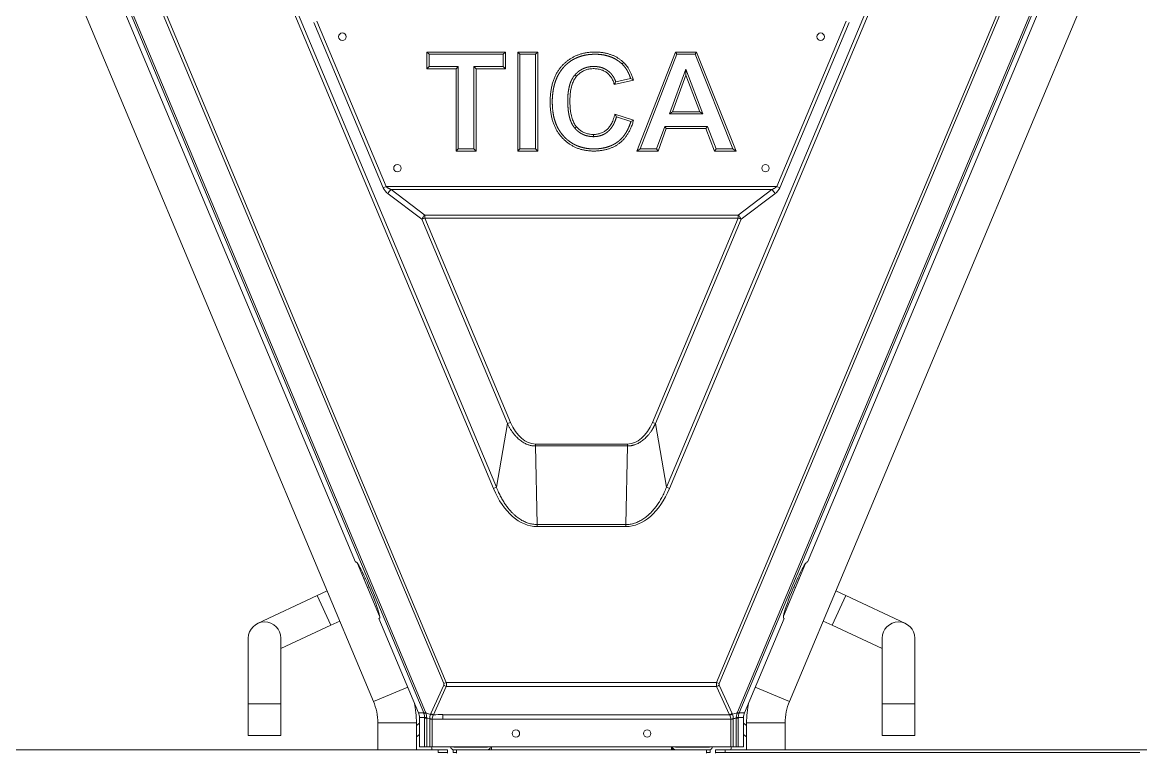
# Model space of a CAD drawing. Header units: millimetres. Extents: x 113490 to 142599, y -20467 to 115.
# Drawn here: x 129510 to 130703, y -7305 to -6527 of the extents above; entities that cross this region are included whole.
import ezdxf

# ---------------------------------------------------------------- set-up
doc = ezdxf.new("R2010")
doc.units = ezdxf.units.MM
doc.layers.add('DV1_0', color=7, linetype='Continuous')

msp = doc.modelspace()

# ---------------------------------------------------------------- linework, layer by layer
at = {"layer": 'DV1_0', "color": 7, "linetype": 'Continuous', "lineweight": 20}
for p, q in [((129512.3, -6242.4), (129939.9, -7262.2)), ((129512.3, -6247.5), (129938, -7262.9)), ((129550.2, -6248.2), (129962.1, -7230.7)), ((130250.4, -7230.7), (130662.4, -6248.2)), ((130272.6, -7262.2), (130700.3, -6242.4)), ((130274.5, -7262.9), (130700.3, -6247.5)), ((129547.4, -6249.4), (129959.4, -7231.8)), ((130253.1, -7231.8), (130665.1, -6249.4)), ((130015.6, -7022.3), (129740.8, -6367)), ((130471.7, -6367), (130196.9, -7022.3)), ((130012.3, -7023.7), (129737.5, -6368.3)), ((130475, -6368.3), (130200.2, -7023.7)), ((129894.8, -6703.1), (129820.9, -6526.7)), ((129898.1, -6701.7), (129824.1, -6525.4)), ((130388.4, -6525.4), (130314.4, -6701.7)), ((130391.7, -6526.7), (130317.7, -6703.1)), ((130099.3, -6582.7), (130101, -6584.2)), ((130099.2, -6639.5), (130100.9, -6638)), ((130119.1, -6648.6), (130119.1, -6646.3)), ((129898.1, -6701.7), (129894.8, -6703.1)), ((130314.4, -6701.7), (129898.1, -6701.7)), ((130314.4, -6701.7), (130317.7, -6703.1)), ((129936, -6736.7), (129900, -6709.5)), ((130309.2, -6704.9), (129903.3, -6704.9)), ((129939.3, -6732.2), (129903.3, -6704.9)), ((130309.2, -6704.9), (130273.2, -6732.2)), ((130312.5, -6709.5), (130276.5, -6736.7)), ((129939.3, -6735.4), (129936, -6736.7)), ((130027.4, -6954.6), (129936, -6736.7)), ((130273.2, -6732.2), (129939.3, -6732.2)), ((129939.3, -6735.4), (129939.3, -6732.2)), ((130273.2, -6735.4), (129939.3, -6735.4)), ((130030.7, -6953.3), (129939.3, -6735.4)), ((130273.2, -6735.4), (130181.9, -6953.3)), ((130276.5, -6736.7), (130185.1, -6954.6)), ((130273.2, -6732.2), (130273.2, -6735.4)), ((130273.2, -6735.4), (130276.5, -6736.7)), ((130027.4, -6954.6), (130015.6, -7022.3)), ((130030.7, -6953.3), (130027.4, -6954.6)), ((130181.9, -6953.3), (130185.1, -6954.6)), ((130185.1, -6954.6), (130196.9, -7022.3)), ((130155.4, -6976.3), (130057.1, -6976.3)), ((130057.1, -6976.3), (130057.1, -6978.4)), ((130155.4, -6978.4), (130057.1, -6978.4)), ((130057.1, -6978.4), (130058.9, -7062.2)), ((130155.4, -6978.4), (130153.6, -7062.2)), ((130155.4, -6976.3), (130155.4, -6978.4)), ((130015.6, -7022.3), (130012.3, -7023.7)), ((130196.9, -7022.3), (130200.2, -7023.7)), ((130153.6, -7062.2), (130058.9, -7062.2)), ((130058.9, -7062.2), (130058.9, -7064.3)), ((130153.6, -7064.3), (130058.9, -7064.3)), ((130153.6, -7062.2), (130153.6, -7064.3)), ((129824.3, -7138), (129839.1, -7169.6)), ((130388.2, -7138), (130373.4, -7169.6)), ((129884.3, -7250.7), (129920.9, -7235.4)), ((129959.4, -7233.5), (129945.6, -7263.6)), ((129962.1, -7234.9), (129948.4, -7265)), ((129962.1, -7230.7), (129959.4, -7231.8)), ((130250.4, -7230.7), (129962.1, -7230.7)), ((130250.4, -7234.9), (129962.1, -7234.9)), ((130250.4, -7230.7), (130253.1, -7231.8)), ((130264.1, -7264.9), (130250.4, -7234.9)), ((130266.8, -7263.5), (130253.1, -7233.5)), ((130328.2, -7250.7), (130291.6, -7235.4)), ((129750.8, -7253.4), (129785.7, -7253.4)), ((129939.9, -7262.2), (129938, -7262.9)), ((130272.6, -7262.2), (130274.5, -7262.9)), ((130461.7, -7253.4), (130426.8, -7253.4)), ((129889, -7273.7), (129930.2, -7273.7)), ((129938, -7262.9), (129932.5, -7262.9)), ((129939, -7267.8), (129933.4, -7267.8)), ((129939, -7268.5), (129939, -7299.2)), ((129941.3, -7268.5), (129939, -7268.5)), ((129945.3, -7264.6), (129940.2, -7263.1)), ((129941.3, -7268.5), (129941.3, -7299.2)), ((129944.5, -7269.4), (129941.3, -7268.5)), ((129947, -7269.8), (129944.5, -7269.8)), ((129944.5, -7269.8), (129944.5, -7299.2)), ((129947, -7269.8), (129947, -7299.2)), ((130264.1, -7264.9), (129958.3, -7264.9)), ((129958.3, -7264.9), (129958.3, -7269.7)), ((130265.5, -7269.7), (129958.3, -7269.7)), ((130265.5, -7299.2), (130265.5, -7269.7)), ((130265.5, -7269.7), (130268.1, -7269.7)), ((130268.1, -7299.2), (130268.1, -7269.7)), ((130271.2, -7267.9), (130272.3, -7263.1)), ((130271.2, -7268.5), (130273.5, -7268.5)), ((130271.2, -7299.2), (130271.2, -7268.5)), ((130273.5, -7267.8), (130274.2, -7263.6)), ((130279.1, -7267.8), (130273.5, -7267.8)), ((130273.5, -7299.2), (130273.5, -7268.5)), ((130280.1, -7262.9), (130274.5, -7262.9)), ((130323.6, -7273.7), (130282.3, -7273.7))]:
    msp.add_line(p, q, dxfattribs=at)
at = {"layer": 'DV1_0', "color": 7, "linetype": 'Continuous', "lineweight": 15}
for p, q in [((129512.3, -6260.9), (129865.1, -7102.4)), ((130700.3, -6260.9), (130347.4, -7102.4)), ((129527.3, -6399.2), (129884.3, -7250.7)), ((130328.2, -7250.7), (130685.2, -6399.2)), ((129941.4, -6558.4), (129941.4, -6576.2)), ((130025.1, -6558.4), (129941.4, -6558.4)), ((129943.7, -6560.7), (129941.4, -6558.4)), ((130022.7, -6560.7), (130025.1, -6558.4)), ((130025.1, -6576.2), (130025.1, -6558.4)), ((130038.2, -6558.4), (130038.2, -6663.9)), ((130059.6, -6558.4), (130038.2, -6558.4)), ((130040.5, -6560.7), (130038.2, -6558.4)), ((130057.3, -6560.7), (130059.6, -6558.4)), ((130059.6, -6663.9), (130059.6, -6558.4)), ((130206.5, -6558.4), (130165.4, -6663.9)), ((130228.9, -6558.4), (130206.5, -6558.4)), ((130208.1, -6560.7), (130206.5, -6558.4)), ((130227.3, -6560.7), (130228.9, -6558.4)), ((130271.1, -6663.9), (130228.9, -6558.4)), ((130022.7, -6560.7), (129943.7, -6560.7)), ((129943.7, -6560.7), (129943.7, -6573.9)), ((130022.7, -6573.9), (130022.7, -6560.7)), ((130057.3, -6560.7), (130040.5, -6560.7)), ((130040.5, -6560.7), (130040.5, -6661.6)), ((130057.3, -6661.6), (130057.3, -6560.7)), ((130149.5, -6571.1), (130151.1, -6569.4)), ((130208.1, -6560.7), (130168.8, -6661.6)), ((130227.3, -6560.7), (130208.1, -6560.7)), ((130267.7, -6661.6), (130227.3, -6560.7)), ((129943.7, -6573.9), (129941.4, -6576.2)), ((129941.4, -6576.2), (129972.5, -6576.2)), ((129943.7, -6573.9), (129974.9, -6573.9)), ((129974.9, -6573.9), (129972.5, -6576.2)), ((129972.5, -6576.2), (129972.5, -6663.9)), ((129974.9, -6573.9), (129974.9, -6661.6)), ((129991.6, -6573.9), (130022.7, -6573.9)), ((129991.6, -6661.6), (129991.6, -6573.9)), ((129991.6, -6573.9), (129993.9, -6576.2)), ((129993.9, -6576.2), (130025.1, -6576.2)), ((129993.9, -6663.9), (129993.9, -6576.2)), ((130022.7, -6573.9), (130025.1, -6576.2)), ((130200, -6624.4), (130217.5, -6576.5)), ((130217.5, -6576.5), (130235.6, -6624.4)), ((130217.5, -6576.5), (130217.5, -6583.1)), ((130141.2, -6593), (130161.6, -6588.2)), ((130142.8, -6590.3), (130158.6, -6586.5)), ((130203.3, -6622.1), (130217.5, -6583.1)), ((130217.5, -6583.1), (130232.3, -6622.1)), ((130161.8, -6630.9), (130141.9, -6624.7)), ((130159, -6632.4), (130143.5, -6627.6)), ((130200, -6624.4), (130203.3, -6622.1)), ((130235.6, -6624.4), (130200, -6624.4)), ((130232.3, -6622.1), (130203.3, -6622.1)), ((130235.6, -6624.4), (130232.3, -6622.1)), ((130186.4, -6661.6), (130195.1, -6637.6)), ((130188, -6663.9), (130196.7, -6639.9)), ((130195.1, -6637.6), (130240.6, -6637.6)), ((130195.1, -6637.6), (130196.7, -6639.9)), ((130196.7, -6639.9), (130239, -6639.9)), ((130240.6, -6637.6), (130239, -6639.9)), ((130239, -6639.9), (130248.1, -6663.9)), ((130240.6, -6637.6), (130249.7, -6661.6)), ((129974.9, -6661.6), (129972.5, -6663.9)), ((129972.5, -6663.9), (129993.9, -6663.9)), ((129974.9, -6661.6), (129991.6, -6661.6)), ((129991.6, -6661.6), (129993.9, -6663.9)), ((130040.5, -6661.6), (130038.2, -6663.9)), ((130038.2, -6663.9), (130059.6, -6663.9)), ((130040.5, -6661.6), (130057.3, -6661.6)), ((130057.3, -6661.6), (130059.6, -6663.9)), ((130168.8, -6661.6), (130165.4, -6663.9)), ((130165.4, -6663.9), (130188, -6663.9)), ((130168.8, -6661.6), (130186.4, -6661.6)), ((130186.4, -6661.6), (130188, -6663.9)), ((130249.7, -6661.6), (130248.1, -6663.9)), ((130248.1, -6663.9), (130271.1, -6663.9)), ((130249.7, -6661.6), (130267.7, -6661.6)), ((130267.7, -6661.6), (130271.1, -6663.9)), ((129865.1, -7102.4), (129865.7, -7102.1)), ((129890.9, -7159.7), (129867.4, -7103.6)), ((130345.1, -7103.6), (130321.6, -7159.7)), ((130347.4, -7102.4), (130346.8, -7102.1)), ((129876, -7119.8), (129874.5, -7120.5)), ((129878.2, -7129.2), (129879.9, -7128.5)), ((130332.7, -7128.5), (130334.4, -7129.2)), ((130338, -7120.5), (130336.5, -7119.8)), ((129824.3, -7138), (129760.9, -7167.6)), ((129835, -7133), (129824.3, -7138)), ((130388.2, -7138), (130377.5, -7133)), ((130451.6, -7167.6), (130388.2, -7138)), ((129839.1, -7169.6), (129848.5, -7165.2)), ((129890.3, -7162.3), (129890.8, -7162)), ((129890.3, -7162.3), (129932.5, -7262.9)), ((130322.3, -7162.3), (130280.1, -7262.9)), ((130322.3, -7162.3), (130321.7, -7162)), ((130364, -7165.2), (130373.4, -7169.6)), ((129785.7, -7194.5), (129839.1, -7169.6)), ((130373.4, -7169.6), (130426.8, -7194.5)), ((129750.8, -7183.4), (129750.8, -7253.4)), ((129785.7, -7253.4), (129785.7, -7183.4)), ((130426.8, -7183.4), (130426.8, -7253.4)), ((130461.7, -7253.4), (130461.7, -7183.4)), ((129750.8, -7253.4), (129750.8, -7287)), ((129785.7, -7287), (129785.7, -7253.4)), ((130426.8, -7253.4), (130426.8, -7287)), ((130461.7, -7287), (130461.7, -7253.4)), ((129889, -7273.7), (129889, -7302.4)), ((129930.2, -7302.4), (129930.2, -7273.7)), ((129933.4, -7273.9), (129930.2, -7276.5)), ((129933.4, -7299.2), (129933.4, -7267.8)), ((130279.1, -7299.2), (130279.1, -7267.8)), ((130282.3, -7276.5), (130279.1, -7273.9)), ((130282.3, -7273.7), (130282.3, -7302.4)), ((130323.6, -7302.4), (130323.6, -7273.7)), ((129930.2, -7288.6), (129933.4, -7286.1)), ((130279.1, -7286.1), (130282.3, -7288.6)), ((129750.8, -7287), (129785.7, -7287)), ((130461.7, -7287), (130426.8, -7287)), ((129953.3, -7302.4), (129074.7, -7302.4)), ((129933.4, -7299.2), (129939, -7299.2)), ((129939, -7299.2), (129941.3, -7299.2)), ((129941.3, -7299.2), (129944.5, -7299.2)), ((129944.5, -7299.2), (129947, -7299.2)), ((130265.5, -7299.2), (129947, -7299.2)), ((129953.3, -7305.4), (129953.3, -7302.4)), ((129953.3, -7302.4), (129963.3, -7302.4)), ((129963.3, -7305.4), (129953.3, -7305.4)), ((129963.3, -7302.4), (129963.3, -7305.4)), ((129963.3, -7306), (129963.3, -7305.4)), ((129966.8, -7300.2), (129966.4, -7299.2)), ((129969.3, -7302.4), (129969.3, -7305.4)), ((129969.3, -7302.4), (129972.9, -7302.4)), ((129969.3, -7305.4), (129972.9, -7305.4)), ((130005.7, -7299.4), (129970.2, -7299.4)), ((129972.9, -7306), (129972.9, -7302.4)), ((129972.9, -7302.4), (130239.7, -7302.4)), ((129981.2, -7299.2), (129981.2, -7299.4)), ((129986.2, -7299.2), (129986.2, -7299.4)), ((129996.3, -7299.2), (129996.3, -7299.4)), ((130001.3, -7299.2), (130001.3, -7299.4)), ((130010.3, -7299.2), (130010.3, -7302.4)), ((130202.3, -7299.2), (130202.3, -7302.4)), ((130203.3, -7299.4), (130202.3, -7299.4)), ((130203.3, -7299.2), (130203.3, -7299.4)), ((130203.3, -7302.4), (130203.3, -7299.4)), ((130242.4, -7299.4), (130206.9, -7299.4)), ((130211.2, -7299.2), (130211.2, -7299.4)), ((130216.2, -7299.2), (130216.2, -7299.4)), ((130226.3, -7299.2), (130226.3, -7299.4)), ((130231.3, -7299.2), (130231.3, -7299.4)), ((130239.7, -7302.4), (130239.7, -7306)), ((130239.7, -7302.4), (130243.3, -7302.4)), ((130239.7, -7305.4), (130243.3, -7305.4)), ((130243.3, -7302.4), (130243.3, -7305.4)), ((130246.1, -7299.2), (130245.7, -7300.2)), ((130249.3, -7302.4), (130259.3, -7302.4)), ((130249.3, -7305.4), (130249.3, -7302.4)), ((130249.3, -7306), (130249.3, -7305.4)), ((130259.3, -7305.4), (130249.3, -7305.4)), ((130701.8, -7302.4), (130259.3, -7302.4)), ((130259.3, -7302.4), (130259.3, -7305.4)), ((130701.8, -7305.4), (130259.3, -7305.4)), ((130265.5, -7299.2), (130268.1, -7299.2)), ((130271.2, -7299.2), (130268.1, -7299.2)), ((130271.2, -7299.2), (130273.5, -7299.2)), ((130279.1, -7299.2), (130273.5, -7299.2)), ((131144.3, -7302.4), (130701.8, -7302.4))]:
    msp.add_line(p, q, dxfattribs=at)
for centre in [(129851.3, -6542), (130361.3, -6542), (129910, -6682.2), (130302.5, -6682.2), (130036.3, -7285), (130176.3, -7285)]:
    msp.add_circle(centre, 4, dxfattribs=at)
for centre, radius, start, end in [((130075.5, -6552.3), 77.3, 328.1786, 330.5559), ((130077.7, -6731), 165.6, 59.5641, 60.7327), ((130009.2, -6700.9), 153, 28.6119, 29.8683), ((130064.1, -6452.5), 203.4, 297.7894, 298.7013), ((129768.3, -7183.4), 17.4, 0, 180), ((130444.3, -7183.4), 17.4, 0, 180), ((129829.6, -7273.7), 59.4, 0, 22.75), ((129829.6, -7273.7), 100.6, 0, 12.4433), ((130382.9, -7273.7), 100.6, 167.5567, 180), ((130382.9, -7273.7), 59.4, 157.25, 180), ((129920.7, -7267.8), 12.8, 0.0998, 22.6579), ((130291.9, -7267.8), 12.8, 157.3421, 179.9002), ((129897.6, -7306.6), 49.4, 4.9281, 8.657), ((129970.2, -7298.8), 3.6, 202.75, 270), ((129970.2, -7298.8), 0.6, 223.1029, 270), ((129972.9, -7306), 0.6, 90, 94.6795), ((130005.7, -7298.8), 3.6, 270, 353.4607), ((130005.7, -7298.8), 0.6, 270, 316.8971), ((130206.9, -7298.8), 3.6, 186.5393, 270), ((130206.9, -7298.8), 0.6, 223.1029, 270), ((130239.7, -7306), 0.6, 85.3205, 90), ((130242.4, -7298.8), 0.6, 270, 316.8971), ((130242.4, -7298.8), 3.6, 270, 337.25), ((130314.9, -7306.6), 49.4, 171.343, 175.0719)]:
    msp.add_arc(centre, radius, start, end, dxfattribs=at)
at = {"layer": 'DV1_0', "color": 7, "linetype": 'Continuous', "lineweight": 20}
for centre, radius, start, end in [((129950, -7232.8), 12.4, 350.2166, 9.9188), ((130262.5, -7232.8), 12.3, 170.0464, 189.8182), ((129927.2, -7267.5), 11.8, 19.1274, 22.809), ((129926.3, -7267.8), 12.7, 359.777, 19.0777), ((129927.5, -7268.4), 13.7, 1.9538, 22.6487), ((129958.8, -7269.3), 14.3, 160.7226, 180.5342), ((129957.1, -7270.1), 10.1, 153.8225, 177.0269), ((129951.2, -7269.8), 4.24, 176.6583, 179.8587), ((129958.3, -9209), 1939.2, 90, 90.3333), ((129952.2, -7267.7), 4.65, 144.0972, 153.376), ((130260, -7267.7), 4.9, 25.8567, 34.8936), ((130254.6, -7270.3), 10.9, 4.0512, 25.8996), ((130253.7, -7269.3), 14.4, 359.7046, 19.6592), ((130117, -7262.9), 154.3, 357.9416, 358.1555)]:
    msp.add_arc(centre, radius, start, end, dxfattribs=at)
for centre, major_axis, ratio, start_param, end_param in [((129905.7, -6703.1), (-10.7, 7.1), 0.666776, 0.781871, 1.473649), ((129903.3, -6708.1), (3.01, 3.99), 0.448997, 1.034793, 2.228562), ((130309.2, -6708.1), (-3.01, 3.99), 0.448997, 4.054624, 5.248392), ((130306.8, -6703.1), (10.7, 7.1), 0.666419, 4.807124, 5.499727), ((129939.3, -6735.4), (3.01, 3.99), 0.448997, 1.034793, 2.228562), ((130273.2, -6735.4), (-3.01, 3.99), 0.448997, 4.054624, 5.248392), ((130056.3, -6924.7), (-1.3, 51.6), 0.606054, 2.141908, 3.126109), ((130156.2, -6924.6), (1.3, 51.7), 0.606049, 3.156652, 4.140097), ((130057.5, -6973.2), (-2.2, 91.1), 0.605695, 2.143739, 3.126709), ((130155, -6973.2), (2.3, 91.1), 0.605798, 3.156584, 4.139778), ((129951.1, -7231.7), (-8.45, 1.25), 0.475082, 3.004965, 3.420895), ((129962.1, -7232.3), (5.46, -2.49), 0.390519, 4.36635, 4.888796), ((130250.4, -7232.3), (-5.46, -2.49), 0.390519, 1.394389, 1.916835), ((130261.4, -7231.7), (8.39, 1.23), 0.477021, 2.861489, 3.27902), ((129928.9, -7266.7), (-5.3, 12.6), 0.866025, 4.639561, 4.712406), ((130283.6, -7266.7), (-5.3, -12.6), 0.866025, 4.712369, 4.785222), ((129942.1, -7262.3), (-3.78, -1.31), 0.036385, 0.089348, 1.048346), ((129941.5, -7268.5), (0, 26.5), 0.094445, 1.545688, 1.57082), ((129943, -7267.8), (-4, 0.01), 0.025012, 0.094616, 1.128835), ((129944.8, -7268), (-0.8, 22.4), 0.156257, 1.562014, 1.587877), ((129947, -7269.4), (6, -0.24), 0.018332, 4.276417, 4.713176), ((129951.7, -7269.8), (0, 7.99), 0.906308, 1.527453, 1.57086), ((129953.1, -7268.4), (-3.61, 8.61), 0.866025, 0.67314, 0.796559), ((129948, -7263.4), (5.72, -1.8), 0.349046, 4.320395, 4.820402), ((129948.4, -7262.4), (5.46, -2.49), 0.39052, 4.366351, 4.888796), ((129958.3, -7688.2), (-467.1, 0), 0.906308, 4.71239, 4.733494), ((130264.1, -7262.3), (-5.46, -2.49), 0.390519, 1.394389, 1.916835), ((130264.5, -7263.3), (-5.72, -1.81), 0.350035, 1.460327, 1.961834), ((130265.5, -7269.4), (-5.99, -0.25), 0.019419, 1.569987, 2.006724), ((130262.3, -7269.7), (0, 3.39), 0.955994, 4.71241, 4.778595), ((130259.1, -7268.4), (3.73, 8.9), 0.866025, 5.488826, 5.610008), ((130245.5, -7088.3), (-71.4, -170.3), 0.866025, 0.584178, 0.615457), ((130113.5, -6610.9), (0, -680.2), 0.906307, 0.253454, 0.258753), ((130261.3, -7269.7), (0, 7.42), 0.906308, 4.712393, 4.758375), ((130269.5, -7267.8), (4, 0.01), 0.024998, -1.128884, -0.094609), ((130270.4, -7262.3), (3.78, -1.31), 0.036385, -1.048346, -0.089348), ((130271, -7268.5), (0, 26.6), 0.094445, 4.712423, 4.737354), ((130281.3, -7265.9), (-3.5, -8.68), 0.792142, 4.693639, 4.774741)]:
    msp.add_ellipse(centre, major_axis=major_axis, ratio=ratio, start_param=start_param, end_param=end_param, dxfattribs=at)
at = {"layer": 'DV1_0', "color": 7, "linetype": 'Continuous', "lineweight": 15}
for centre, major_axis, start_param, end_param in [((129878.3, -7132.1), (12.5, -30), 0.003461, 3.145054), ((130334.3, -7132.1), (-12.5, -30), 3.138131, 6.279724)]:
    msp.add_ellipse(centre, major_axis=major_axis, ratio=0.08742, start_param=start_param, end_param=end_param, dxfattribs=at)
for points in [[(130151.1, -6569.4), (130150.4, -6568.7), (130148.8, -6567.4), (130146.4, -6565.6), (130143.8, -6563.9), (130141, -6562.5), (130138.1, -6561.3), (130135, -6560.3), (130131.6, -6559.4), (130128, -6558.8), (130124.1, -6558.5), (130120.1, -6558.4), (130116.1, -6558.5), (130112.2, -6559), (130108.4, -6559.6), (130104.8, -6560.6), (130101.5, -6561.8), (130098.4, -6563.2), (130095.5, -6564.8), (130092.7, -6566.6), (130090.1, -6568.6), (130087.6, -6570.8), (130085.2, -6573.2), (130083.1, -6575.9), (130081.1, -6578.7), (130079.3, -6581.7), (130077.7, -6585), (130076.3, -6588.6), (130075.1, -6592.5), (130074.2, -6596.7), (130073.4, -6601.4), (130072.9, -6606.5), (130072.7, -6611.8), (130072.9, -6617), (130073.4, -6622), (130074.1, -6626.6), (130075.1, -6630.6), (130076.3, -6634.3), (130077.6, -6637.7), (130079.2, -6640.8), (130081, -6643.8), (130083, -6646.6), (130085.1, -6649.2), (130087.5, -6651.7), (130090, -6653.9), (130092.7, -6656), (130095.5, -6657.8), (130098.4, -6659.4), (130101.5, -6660.8), (130104.8, -6661.9), (130108.2, -6662.8), (130111.8, -6663.4), (130115.5, -6663.8), (130119.4, -6664), (130123.4, -6663.8), (130127.2, -6663.4), (130130.8, -6662.8), (130134.2, -6662), (130137.3, -6660.9), (130140.2, -6659.7), (130142.8, -6658.3), (130145.2, -6656.8), (130147.5, -6655), (130149.7, -6653.1), (130151.7, -6650.9), (130153.7, -6648.5), (130155.5, -6645.8), (130157.3, -6642.7), (130159, -6639.3), (130160.5, -6635.4), (130161.4, -6632.4), (130161.8, -6630.9)], [(130161.6, -6588.2), (130161.2, -6586.8), (130160.3, -6584.2), (130158.9, -6580.8), (130157.5, -6577.9), (130156, -6575.3), (130154.4, -6573.1), (130152.8, -6571.1), (130151.7, -6570), (130151.1, -6569.4)], [(130101, -6584.2), (130101.5, -6583.7), (130102.5, -6582.6), (130104, -6581.3), (130105.7, -6580), (130107.4, -6579), (130109.3, -6578.1), (130111.1, -6577.3), (130113.1, -6576.7), (130115.2, -6576.3), (130117.4, -6576.1), (130119.7, -6576), (130122, -6576.2), (130124.2, -6576.5), (130126.3, -6576.9), (130128.1, -6577.5), (130129.8, -6578.2), (130131.4, -6579.1), (130132.9, -6580.1), (130134.4, -6581.2), (130135.7, -6582.5), (130136.9, -6583.9), (130138, -6585.5), (130139, -6587.1), (130139.9, -6588.9), (130140.6, -6590.9), (130141, -6592.3), (130141.2, -6593)], [(130100.9, -6638), (130100.5, -6637.6), (130099.8, -6636.7), (130098.7, -6635), (130097.7, -6633), (130096.7, -6630.7), (130095.9, -6628), (130095.1, -6624.8), (130094.5, -6621.3), (130094.1, -6617.3), (130093.9, -6613), (130093.9, -6608.5), (130094.1, -6604.3), (130094.5, -6600.5), (130095.1, -6597.1), (130095.8, -6594.1), (130096.7, -6591.5), (130097.7, -6589.3), (130098.8, -6587.3), (130099.9, -6585.6), (130100.6, -6584.6), (130101, -6584.2)], [(130141.9, -6624.7), (130141.6, -6625.8), (130141, -6628), (130140.1, -6630.8), (130139, -6633.2), (130137.9, -6635.3), (130136.8, -6637.1), (130135.6, -6638.7), (130134.3, -6640.2), (130132.9, -6641.4), (130131.5, -6642.5), (130130, -6643.5), (130128.4, -6644.3), (130126.7, -6645), (130125, -6645.5), (130123.1, -6645.9), (130121.2, -6646.2), (130119.8, -6646.3), (130119.1, -6646.3)], [(130119.1, -6646.3), (130118.3, -6646.3), (130116.7, -6646.2), (130114.6, -6645.9), (130112.6, -6645.5), (130110.7, -6644.9), (130108.9, -6644.2), (130107.2, -6643.3), (130105.5, -6642.3), (130103.9, -6641), (130102.4, -6639.6), (130101.4, -6638.6), (130100.9, -6638)]]:
    msp.add_open_spline(points, degree=3, dxfattribs=at)
for points, knots in [([(130149.5, -6571.1), (130147.1, -6568.8), (130144.2, -6567), (130141.3, -6565.1), (130138.1, -6563.8), (130134.8, -6562.5), (130131.1, -6561.7), (130127.1, -6560.9), (130122.5, -6560.7), (130120.1, -6560.7), (130117.8, -6560.8), (130115.4, -6560.9), (130113.2, -6561.2), (130109, -6561.7), (130105.2, -6563), (130101.6, -6564.1), (130098.4, -6565.8), (130095.1, -6567.5), (130092.3, -6569.8), (130089.3, -6572.1), (130086.9, -6574.9), (130084.4, -6577.8), (130082.5, -6581), (130080.5, -6584.3), (130079, -6588.1), (130077.8, -6591.4), (130076.9, -6595.1), (130075.6, -6600.6), (130075.2, -6607.1), (130074.9, -6613.3), (130075.5, -6619.3), (130076.2, -6627), (130078.4, -6633.1), (130079.7, -6636.9), (130081.6, -6640.3), (130083.5, -6643.6), (130085.9, -6646.5), (130088.4, -6649.5), (130091.3, -6652), (130094.2, -6654.4), (130097.3, -6656.2), (130099.1, -6657.2), (130100.9, -6658), (130102.8, -6658.8), (130104.8, -6659.4), (130107.9, -6660.4), (130111.3, -6661), (130115.6, -6661.7), (130120.2, -6661.6), (130122.5, -6661.6), (130124.7, -6661.4), (130126.9, -6661.2), (130128.9, -6660.8), (130132.8, -6660.1), (130136.2, -6658.8), (130139.3, -6657.7), (130142.1, -6656), (130145.2, -6654.1), (130147.8, -6651.6), (130150.6, -6649), (130152.8, -6645.7), (130154.6, -6643), (130156.1, -6639.9), (130157.7, -6636.5), (130159, -6632.4)], [0, 0, 0, 0.03125, 0.03125, 0.0625, 0.0625, 0.09375, 0.09375, 0.125, 0.125, 0.140625, 0.140625, 0.15625, 0.15625, 0.1875, 0.1875, 0.21875, 0.21875, 0.25, 0.25, 0.28125, 0.28125, 0.3125, 0.3125, 0.34375, 0.34375, 0.375, 0.375, 0.4375, 0.4375, 0.5, 0.5, 0.5625, 0.5625, 0.59375, 0.59375, 0.625, 0.625, 0.65625, 0.65625, 0.6875, 0.6875, 0.705357, 0.705357, 0.723214, 0.723214, 0.75, 0.75, 0.78125, 0.78125, 0.796875, 0.796875, 0.8125, 0.8125, 0.84375, 0.84375, 0.875, 0.875, 0.910714, 0.910714, 0.946429, 0.946429, 0.973214, 0.973214, 1, 1, 1]), ([(130099.3, -6582.7), (130100.4, -6581.4), (130101.7, -6580.2), (130103, -6579.1), (130104.4, -6578.1), (130105.5, -6577.4), (130106.7, -6576.8), (130108.5, -6575.8), (130110.4, -6575.2), (130112, -6574.6), (130113.7, -6574.3), (130115.5, -6573.9), (130117.3, -6573.8), (130119.2, -6573.7), (130121.1, -6573.8), (130123, -6573.9), (130124.8, -6574.2), (130126.5, -6574.5), (130128, -6575), (130129.5, -6575.5), (130130.9, -6576.2), (130132.2, -6576.9), (130133.5, -6577.7), (130134.8, -6578.6), (130135.9, -6579.6), (130137.1, -6580.6), (130138.1, -6581.8), (130139.1, -6583), (130140, -6584.3), (130140.9, -6585.6), (130141.6, -6587.1), (130142.3, -6588.6), (130142.8, -6590.3)], [0, 0, 0, 0.0625, 0.0625, 0.125, 0.125, 0.175, 0.175, 0.25, 0.25, 0.3125, 0.3125, 0.375, 0.375, 0.4375, 0.4375, 0.5, 0.5, 0.5625, 0.5625, 0.625, 0.625, 0.6875, 0.6875, 0.75, 0.75, 0.8125, 0.8125, 0.875, 0.875, 0.9375, 0.9375, 1, 1, 1]), ([(130158.6, -6586.5), (130158, -6584.5), (130157.2, -6582.6), (130156.3, -6580.5), (130155.3, -6578.7), (130154.2, -6576.7), (130152.9, -6574.9), (130151.3, -6572.8), (130149.5, -6571.1)], [0, 0, 0, 0.25, 0.25, 0.5, 0.5, 0.75, 0.75, 1, 1, 1]), ([(130099.2, -6639.5), (130097.6, -6637.8), (130096.4, -6635.5), (130095, -6632.9), (130094, -6629.8), (130093.5, -6628.1), (130093.1, -6626.2), (130092.6, -6624.1), (130092.3, -6621.8), (130092, -6619.4), (130091.8, -6616.7), (130091.6, -6613.8), (130091.6, -6610.9), (130091.6, -6607.6), (130091.8, -6604.4), (130092, -6601.5), (130092.5, -6598.8), (130093.1, -6595.3), (130094, -6592.3), (130095, -6589.3), (130096.5, -6586.7), (130097.7, -6584.5), (130099.3, -6582.7)], [0, 0, 0, 0.125, 0.125, 0.25, 0.25, 0.3125, 0.3125, 0.375, 0.375, 0.4375, 0.4375, 0.5, 0.5, 0.571429, 0.571429, 0.642857, 0.642857, 0.75, 0.75, 0.875, 0.875, 1, 1, 1]), ([(130143.5, -6627.6), (130142.3, -6631.7), (130140.7, -6635), (130139.7, -6637), (130138.5, -6638.6), (130137.1, -6640.6), (130135.5, -6642.2), (130133.9, -6643.7), (130132.1, -6644.9), (130130.3, -6646.1), (130128.2, -6646.9), (130126.1, -6647.7), (130123.9, -6648.1), (130121.6, -6648.6), (130119.1, -6648.6)], [0, 0, 0, 0.25, 0.25, 0.375, 0.375, 0.5, 0.5, 0.625, 0.625, 0.75, 0.75, 0.875, 0.875, 1, 1, 1]), ([(130119.1, -6648.6), (130118, -6648.6), (130117, -6648.5), (130115, -6648.3), (130113.1, -6647.9), (130111.7, -6647.7), (130110.4, -6647.2), (130109.1, -6646.8), (130107.9, -6646.2), (130105.5, -6645.1), (130103.3, -6643.5), (130102.2, -6642.6), (130101.2, -6641.7), (130100.1, -6640.7), (130099.2, -6639.5)], [0, 0, 0, 0.083333, 0.083333, 0.25, 0.25, 0.375, 0.375, 0.5, 0.5, 0.75, 0.75, 0.875, 0.875, 1, 1, 1])]:
    msp.add_open_spline(points, degree=2, knots=knots, dxfattribs=at)
at = {"layer": 'DV1_0', "color": 7, "linetype": 'Continuous', "lineweight": 20}
for points, knots in [([(129903.3, -6704.9), (129902.9, -6704.8), (129902.3, -6704.6), (129901.5, -6704.2), (129900.7, -6703.8), (129900, -6703.4), (129899.4, -6703), (129898.9, -6702.6), (129898.5, -6702.2), (129898.2, -6701.9), (129898.1, -6701.7)], [0, 0, 0, 0, 0.162154, 0.309168, 0.444157, 0.56805, 0.681058, 0.789601, 0.89662, 1, 1, 1, 1]), ([(130314.4, -6701.7), (130314.3, -6701.9), (130314, -6702.2), (130313.5, -6702.6), (130313, -6703.1), (130312.2, -6703.5), (130311.4, -6704), (130310.4, -6704.5), (130309.6, -6704.8), (130309.2, -6704.9)], [0, 0, 0, 0, 0.104699, 0.217397, 0.341582, 0.478635, 0.63137, 0.803901, 1, 1, 1, 1]), ([(130057.1, -6978.4), (130056.9, -6978.4), (130056.6, -6978.4), (130056.1, -6978.4), (130055.6, -6978.4), (130055.1, -6978.3), (130054.6, -6978.3), (130054.2, -6978.2), (130053.7, -6978.2), (130052.8, -6978), (130051.7, -6977.8), (130050, -6977.3), (130048.3, -6976.7), (130046.4, -6975.9), (130044.6, -6974.9), (130042, -6973.3), (130039.4, -6971.2), (130036.8, -6968.8), (130034.9, -6966.6), (130032.9, -6964.1), (130031.4, -6961.9), (130030.3, -6960.1), (130029.6, -6958.8), (130028.8, -6957.5), (130028.1, -6956.1), (130027.6, -6955.1), (130027.4, -6954.6)], [0, 0, 0, 0, 0.012207, 0.024421, 0.036645, 0.048882, 0.061135, 0.073407, 0.085701, 0.098018, 0.136644, 0.175569, 0.223909, 0.273378, 0.326546, 0.381495, 0.504574, 0.573263, 0.64576, 0.724421, 0.808607, 0.844135, 0.881045, 0.919332, 0.958987, 1, 1, 1, 1]), ([(130185.1, -6954.6), (130185, -6954.9), (130184.8, -6955.3), (130184.4, -6956), (130184.1, -6956.7), (130183.7, -6957.4), (130183.4, -6958.1), (130183, -6958.7), (130182.7, -6959.3), (130182.3, -6960), (130181.9, -6960.5), (130181.1, -6961.9), (130179.8, -6963.8), (130177.9, -6966.3), (130176, -6968.4), (130174.1, -6970.3), (130172.2, -6972), (130170.3, -6973.4), (130168.4, -6974.7), (130166.6, -6975.7), (130164.7, -6976.5), (130163.2, -6977.1), (130161.9, -6977.5), (130161, -6977.7), (130160.1, -6977.9), (130159.1, -6978.1), (130158.2, -6978.2), (130157.3, -6978.3), (130156.4, -6978.4), (130155.7, -6978.4), (130155.4, -6978.4)], [0, 0, 0, 0, 0.020016, 0.039694, 0.059032, 0.078029, 0.096685, 0.114997, 0.132966, 0.15059, 0.167868, 0.184799, 0.266929, 0.343527, 0.415009, 0.482791, 0.544966, 0.604534, 0.659648, 0.712959, 0.76302, 0.811959, 0.83598, 0.859817, 0.883489, 0.907012, 0.930406, 0.95369, 0.976881, 1, 1, 1, 1]), ([(130058.9, -7062.2), (130058.1, -7062.2), (130056.5, -7062.1), (130054.1, -7061.8), (130051.7, -7061.3), (130049.5, -7060.7), (130047.2, -7059.9), (130045, -7058.9), (130042.8, -7057.8), (130040.7, -7056.5), (130038.7, -7055.1), (130036.7, -7053.6), (130034.6, -7051.8), (130032.4, -7049.7), (130030.1, -7047.2), (130027.6, -7044.2), (130025.1, -7040.8), (130022.6, -7036.9), (130020.2, -7032.6), (130017.8, -7027.7), (130016.3, -7024.2), (130015.6, -7022.3)], [0, 0, 0, 0, 0.039675, 0.079011, 0.117409, 0.155373, 0.194404, 0.233853, 0.273354, 0.31251, 0.351559, 0.391858, 0.435291, 0.483673, 0.53828, 0.599457, 0.666887, 0.740342, 0.819788, 0.905575, 1, 1, 1, 1]), ([(130196.9, -7022.3), (130196.2, -7024.3), (130194.6, -7027.9), (130192.1, -7033.1), (130189.4, -7037.7), (130186.7, -7041.8), (130183.9, -7045.4), (130181.2, -7048.5), (130178.6, -7051.1), (130176.2, -7053.3), (130174, -7055), (130171.8, -7056.5), (130169.7, -7057.8), (130167.5, -7058.9), (130165.2, -7059.9), (130162.9, -7060.7), (130160.6, -7061.4), (130158.2, -7061.8), (130155.9, -7062.1), (130154.4, -7062.2), (130153.6, -7062.2)], [0, 0, 0, 0, 0.098655, 0.18986, 0.274376, 0.352916, 0.425587, 0.491678, 0.550093, 0.601164, 0.646216, 0.687373, 0.727036, 0.766765, 0.806851, 0.846905, 0.886467, 0.925149, 0.96228, 1, 1, 1, 1])]:
    msp.add_open_spline(points, degree=3, knots=knots, dxfattribs=at)

doc.saveas('drawing.dxf')
